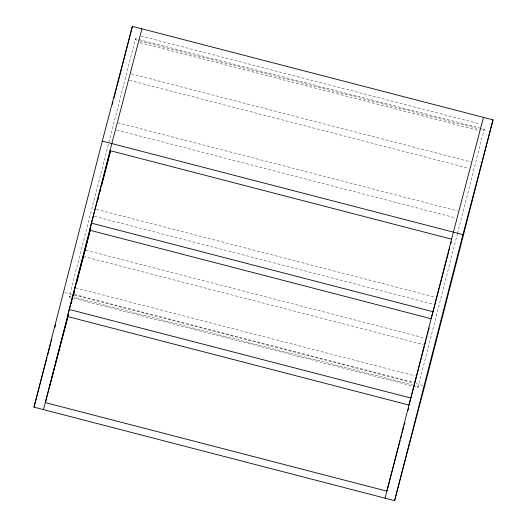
<?xml version="1.0" encoding="UTF-8"?>
<svg xmlns="http://www.w3.org/2000/svg" width="527" height="527" viewBox="0 0 527 527"><rect width="100%" height="100%" fill="white"/><g stroke="black" fill="none" stroke-linecap="round" stroke-linejoin="round"><path stroke-width="0.4" stroke-dasharray="2.63 1.98" d="M70.77 297.439L69.175 297.024L135.511 38.688L479.498 127.877M413.161 386.212L417.937 387.45L457.278 234.265M457.416 233.711L484.273 129.115L480.295 128.081M135.511 38.688L135.241 39.736L139.22 40.763M69.175 297.024L69.452 295.983L71.04 296.398M484.273 129.115L484.003 130.156L481.612 129.537M417.937 387.45L418.214 386.41L413.438 385.171M140.92 36.06L480.084 123.997M140.017 40.974L480.815 129.332M140.03 42.7L479.188 130.637M131.21 73.872L471.171 162.013M129.523 80.308L468.687 168.245M117.752 122.804L457.713 210.952M116.744 130.044L455.908 217.98M96.382 209.344L435.546 297.281M94.577 216.38L433.741 304.316M85.934 250.213L425.098 338.15M83.45 256.445L423.405 344.586M75.427 287.821L415.388 375.968M74.538 294.468L413.702 382.398M64.887 292.59L72.034 294.441M74.419 295.061L413.583 382.997M415.968 383.616L423.115 385.468M71.837 296.602L412.641 384.96M73.951 298.269L412.364 386.008"/><path stroke-width="0.79" d="M33.991 407.154L102.297 141.117L132.396 26.35L493.008 119.846L424.703 385.883L394.604 500.65L33.991 407.154L47.068 357.286M112.356 104.405L112.969 102.021M113.99 98.035L115.63 91.665M116.039 90.071L116.651 87.68M117.06 86.085L132.396 26.35M43.524 409.624L111.829 143.588L141.928 28.82M90.157 229.844L67.469 316.51L409.018 405.065L424.4 346.272M110.446 150.676L89.636 230.174L431.185 318.73L445.519 263.922M73.945 293.473L74.551 291.108M76.573 283.23L78.734 274.942M79.142 273.348L90.189 230.339M98.16 199.272L98.78 196.887M100.209 191.308L100.822 188.916M101.843 184.937L102.455 182.546M102.864 180.952L103.483 178.567M103.891 176.973L110.433 151.486M385.072 498.18L453.378 232.143L483.476 117.376M394.604 500.65L462.91 234.614L493.008 119.846M47.483 355.705L50.803 343.044M51.218 341.456L51.844 339.085M54.96 327.208L55.579 324.836M71.435 301.378L72.686 296.602M73.108 295.008L74.149 291.029M74.57 289.435L75.822 284.652M76.237 283.065L90.229 229.706M84.386 252.868L85.137 250.009M68.161 315.528L45.329 402.595L386.877 491.151L400.164 440.493M71.277 303.657L71.896 301.279M73.352 295.739L73.971 293.368M49.749 385.876L50.994 381.133M51.409 379.545L54.729 366.884M55.144 365.297L68.227 315.436M445.941 262.327L446.567 259.936M446.982 258.342L448.655 251.972M449.07 250.378L449.696 247.993M450.743 244.008L451.369 241.623M424.815 344.678L426.066 339.902M426.488 338.308L427.114 335.916M427.529 334.329L428.161 331.938M428.576 330.343L429.202 327.959M400.579 438.905L401.824 434.162M402.239 432.575L403.899 426.244M404.314 424.663L404.94 422.285M408.05 410.414L408.675 408.036M102.297 141.117L462.91 234.614M110.024 150.623L451.573 239.179M91.441 223.145L432.99 311.701M69.274 309.474L410.823 398.03"/></g></svg>
